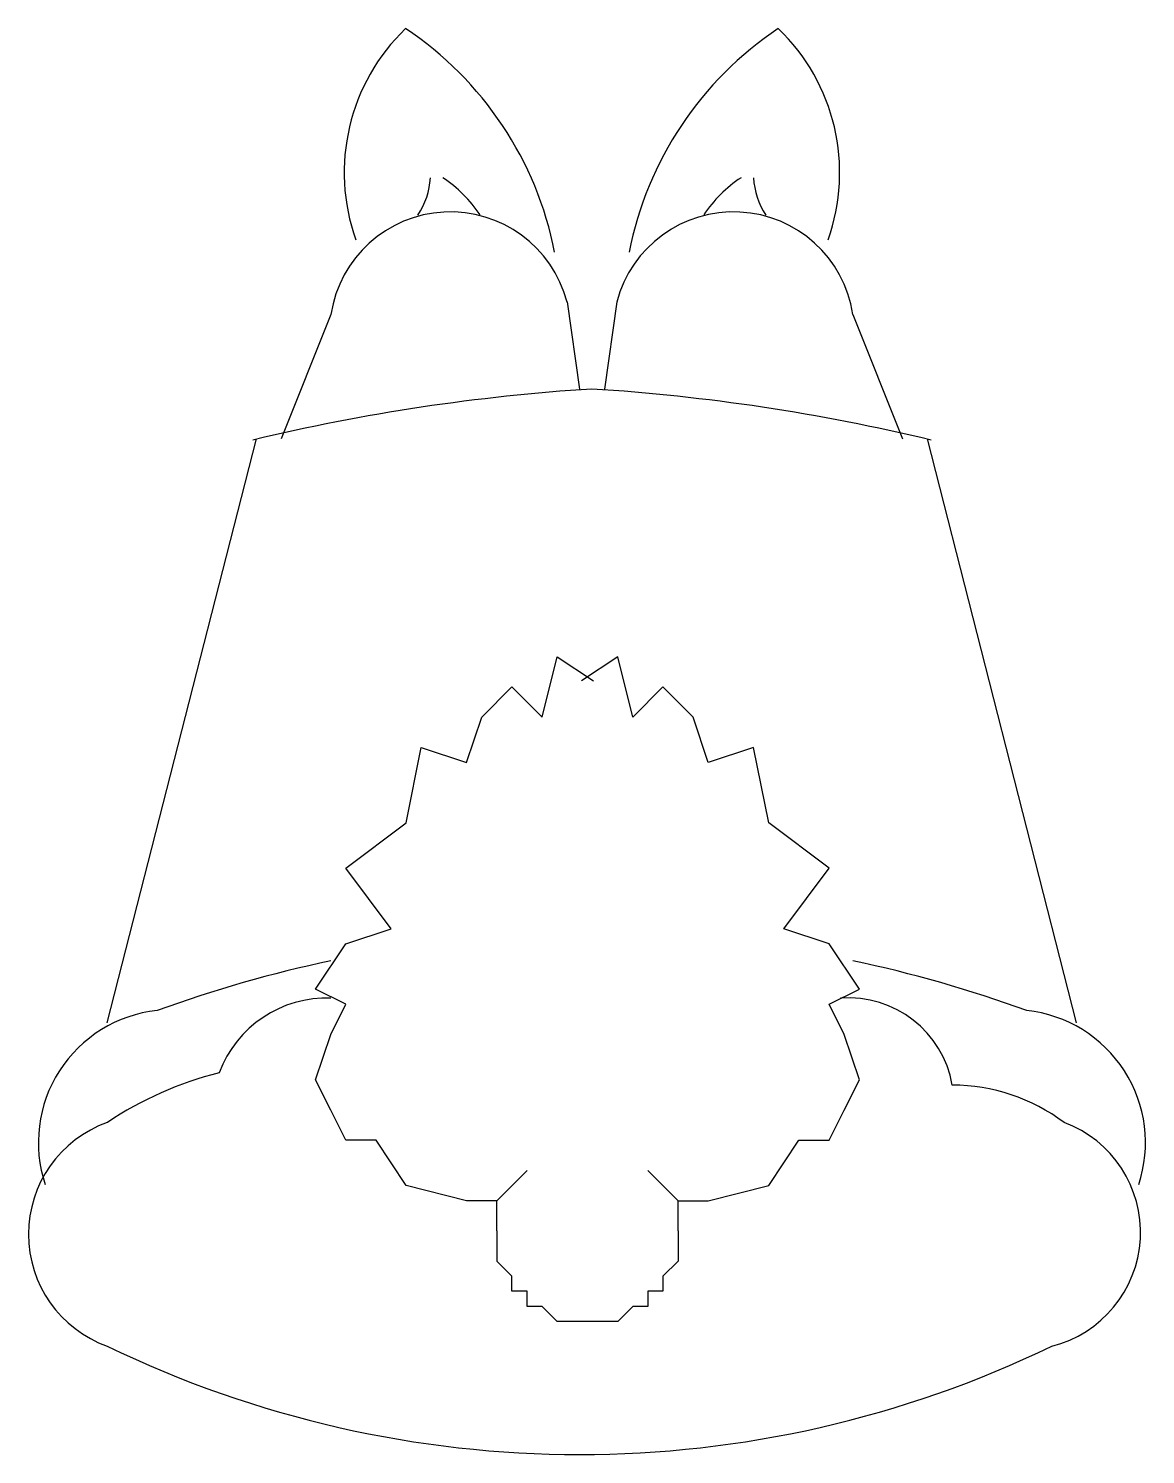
# Model space of a CAD drawing. Extents: x -45 to 0, y 0.1 to 57.4.
import ezdxf

# ---------------------------------------------------------------- set-up
doc = ezdxf.new("R2010")
doc.units = 0
doc.header["$LTSCALE"] = 25
doc.header["$MEASUREMENT"] = 0
doc.layers.get('0').update_dxf_attribs({"linetype": 'CONTINUOUS'})

msp = doc.modelspace()

# ---------------------------------------------------------------- linework, layer by layer
at = {"color": 0, "linetype": 'ByBlock'}
for p, q in [((-32.792, 45.917), (-34.792, 40.917)), ((-23.292, 46.417), (-22.792, 42.917)), ((-21.292, 46.417), (-21.792, 42.917)), ((-11.792, 45.917), (-9.792, 40.917)), ((-41.792, 17.417), (-35.792, 40.917)), ((-2.792, 17.417), (-8.792, 40.917)), ((-24.295, 29.718), (-23.687, 32.149)), ((-23.687, 32.149), (-22.229, 31.177)), ((-21.256, 32.149), (-22.715, 31.177)), ((-20.649, 29.718), (-21.256, 32.149)), ((-26.726, 29.718), (-25.511, 30.934)), ((-25.511, 30.934), (-24.295, 29.718)), ((-19.433, 30.934), (-20.649, 29.718)), ((-18.218, 29.718), (-19.433, 30.934)), ((-27.334, 27.895), (-26.726, 29.718)), ((-17.61, 27.895), (-18.218, 29.718)), ((-29.765, 25.464), (-29.157, 28.503)), ((-29.157, 28.503), (-27.334, 27.895)), ((-15.787, 28.503), (-17.61, 27.895)), ((-15.179, 25.464), (-15.787, 28.503)), ((-32.196, 23.641), (-29.765, 25.464)), ((-12.748, 23.641), (-15.179, 25.464)), ((-30.373, 21.21), (-32.196, 23.641)), ((-14.571, 21.21), (-12.748, 23.641)), ((-32.196, 20.602), (-30.373, 21.21)), ((-12.748, 20.602), (-14.571, 21.21)), ((-33.411, 18.779), (-32.196, 20.602)), ((-11.532, 18.779), (-12.748, 20.602)), ((-32.196, 18.171), (-33.411, 18.779)), ((-12.748, 18.171), (-11.532, 18.779)), ((-32.804, 16.956), (-32.196, 18.171)), ((-12.14, 16.956), (-12.748, 18.171)), ((-33.411, 15.132), (-32.804, 16.956)), ((-11.532, 15.132), (-12.14, 16.956)), ((-32.804, 13.917), (-33.411, 15.132)), ((-12.14, 13.917), (-11.532, 15.132)), ((-32.196, 12.701), (-32.804, 13.917)), ((-12.748, 12.701), (-12.14, 13.917)), ((-30.98, 12.701), (-32.196, 12.701)), ((-29.765, 10.878), (-30.98, 12.701)), ((-15.179, 10.878), (-13.963, 12.701)), ((-13.963, 12.701), (-12.748, 12.701)), ((-26.118, 10.27), (-24.903, 11.486)), ((-24.903, 11.486), (-24.903, 11.486)), ((-18.825, 10.27), (-20.041, 11.486)), ((-20.041, 11.486), (-20.041, 11.486)), ((-27.334, 10.27), (-29.765, 10.878)), ((-17.61, 10.27), (-15.179, 10.878)), ((-26.118, 10.27), (-27.334, 10.27)), ((-26.118, 9.055), (-26.118, 10.27)), ((-18.825, 9.055), (-18.825, 10.27)), ((-18.825, 10.27), (-17.61, 10.27)), ((-26.118, 9.055), (-26.118, 7.839)), ((-18.825, 9.055), (-18.825, 7.839)), ((-25.511, 7.232), (-26.118, 7.839)), ((-18.825, 7.839), (-19.433, 7.232)), ((-25.511, 6.624), (-25.511, 7.232)), ((-19.433, 7.232), (-19.433, 6.624)), ((-24.903, 6.624), (-25.511, 6.624)), ((-24.903, 6.016), (-24.903, 6.624)), ((-19.433, 6.624), (-20.041, 6.624)), ((-20.041, 6.624), (-20.041, 6.016)), ((-24.295, 6.016), (-24.903, 6.016)), ((-23.687, 5.408), (-24.295, 6.016)), ((-20.649, 6.016), (-21.256, 5.408)), ((-20.041, 6.016), (-20.649, 6.016)), ((-22.472, 5.408), (-23.687, 5.408)), ((-21.864, 5.408), (-22.472, 5.408)), ((-21.256, 5.408), (-21.864, 5.408))]:
    msp.add_line(p, q, dxfattribs=at)
for centre, radius, start, end in [((-24.221, 51.621), 8.039, 133.86514, 199.65382), ((-37.592, 45.717), 14.062, 11.0702, 56.30993), ((-6.992, 45.717), 14.062, 123.69007, 168.9298), ((-20.363, 51.621), 8.039, 340.34618, 46.13486), ((-31.792, 51.583), 3.005, 326.30993, 356.82017), ((-31.292, 46.917), 5.408, 33.69007, 56.30993), ((-13.292, 46.917), 5.408, 123.69007, 146.30993), ((-12.792, 51.583), 3.005, 183.17983, 213.69007), ((-27.99, 45.186), 4.857, 14.67812, 171.34746), ((-16.593, 45.186), 4.857, 8.65254, 165.32188), ((-17.22, -37.326), 80.402, 93.61685, 103.46521), ((-27.364, -37.326), 80.402, 76.53479, 86.38315), ((-22.125, -30.667), 51.696, 101.90769, 109.98311), ((-22.458, -30.667), 51.696, 70.01689, 78.09231), ((-32.958, 13.792), 4.628, 87.93618, 159.44395), ((-11.967, 14.192), 4.237, 9.85133, 94.39871), ((-39.225, 12.606), 5.341, 96.0946, 198.43495), ((-5.359, 12.606), 5.341, 341.56505, 83.9054), ((-33.708, 1.292), 14.572, 104.23491, 123.69007), ((-7.792, 7.417), 7.5, 53.1301, 90), ((-40.185, 8.917), 4.778, 109.65382, 250.34618), ((-4.936, 8.994), 4.718, 284.03624, 69.6041), ((-22.792, 43.683), 43.622, 244.17901, 295.82099)]:
    msp.add_arc(centre, radius, start, end, dxfattribs=at)

doc.saveas('drawing.dxf')
